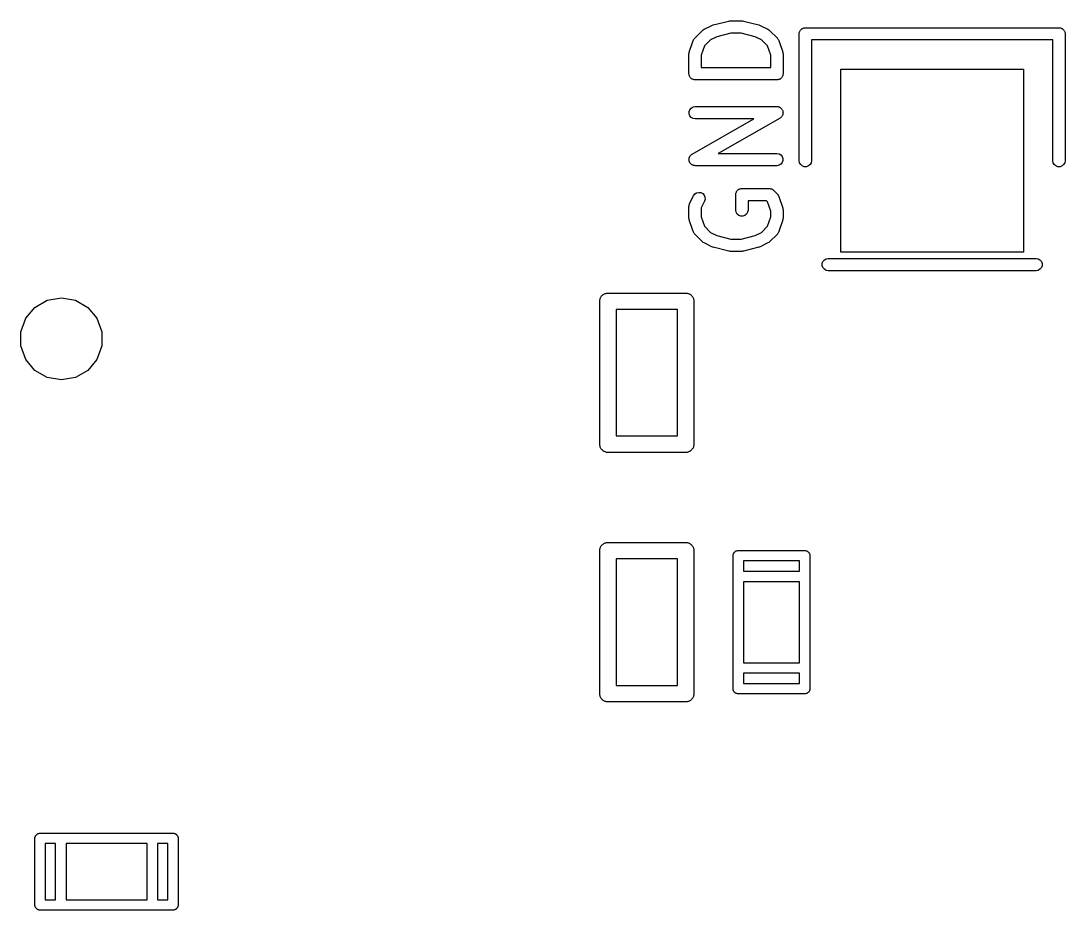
# Model space of a CAD drawing. Extents: x 10 to 287, y -200 to -10.
# Drawn here: x 158.21 to 170.97, y -112.36 to -101.49 of the extents above; entities that cross this region are included whole.
import ezdxf

# ---------------------------------------------------------------- set-up
doc = ezdxf.new("R2010")
doc.units = 0
doc.header["$MEASUREMENT"] = 0
doc.layers.add('BLACK', color=7, linetype='CONTINUOUS')

msp = doc.modelspace()

# ---------------------------------------------------------------- linework, layer by layer
at = {"layer": 'Black'}
for p, q in [((166.552, -101.602), (166.562, -101.595)), ((166.562, -101.595), (166.657, -101.547)), ((166.657, -101.547), (166.665, -101.545)), ((166.665, -101.545), (166.672, -101.542)), ((166.672, -101.542), (166.863, -101.494)), ((166.863, -101.494), (166.872, -101.493)), ((166.872, -101.493), (166.881, -101.492)), ((166.881, -101.492), (167.024, -101.492)), ((167.024, -101.492), (167.033, -101.493)), ((167.033, -101.493), (167.042, -101.494)), ((167.042, -101.494), (167.232, -101.542)), ((167.232, -101.542), (167.24, -101.545)), ((167.24, -101.545), (167.248, -101.547)), ((167.248, -101.547), (167.343, -101.595)), ((167.343, -101.595), (167.353, -101.602)), ((167.743, -101.602), (167.748, -101.598)), ((167.748, -101.598), (167.752, -101.593)), ((167.752, -101.593), (167.757, -101.589)), ((167.757, -101.589), (167.762, -101.585)), ((167.762, -101.585), (167.769, -101.583)), ((167.769, -101.583), (167.774, -101.58)), ((167.774, -101.58), (167.781, -101.578)), ((167.781, -101.578), (167.787, -101.576)), ((167.787, -101.576), (167.794, -101.576)), ((167.794, -101.576), (167.8, -101.575)), ((167.8, -101.575), (170.9, -101.575)), ((170.9, -101.575), (170.906, -101.576)), ((170.906, -101.576), (170.913, -101.576)), ((170.913, -101.576), (170.919, -101.578)), ((170.919, -101.578), (170.926, -101.58)), ((170.926, -101.58), (170.931, -101.583)), ((170.931, -101.583), (170.938, -101.585)), ((170.938, -101.585), (170.943, -101.589)), ((170.943, -101.589), (170.948, -101.593)), ((170.948, -101.593), (170.952, -101.598)), ((170.952, -101.598), (170.957, -101.602)), ((166.431, -101.73), (166.432, -101.725)), ((166.432, -101.725), (166.437, -101.718)), ((166.437, -101.718), (166.441, -101.711)), ((166.441, -101.711), (166.444, -101.708)), ((166.444, -101.708), (166.447, -101.704)), ((166.447, -101.704), (166.542, -101.609)), ((166.542, -101.609), (166.552, -101.602)), ((166.64, -101.724), (166.566, -101.798)), ((166.717, -101.685), (166.64, -101.724)), ((166.89, -101.642), (166.717, -101.685)), ((167.015, -101.642), (166.89, -101.642)), ((167.188, -101.685), (167.015, -101.642)), ((167.265, -101.724), (167.188, -101.685)), ((167.339, -101.798), (167.265, -101.724)), ((167.353, -101.602), (167.363, -101.609)), ((167.363, -101.609), (167.458, -101.704)), ((167.458, -101.704), (167.46, -101.708)), ((167.46, -101.708), (167.464, -101.711)), ((167.464, -101.711), (167.468, -101.718)), ((167.468, -101.718), (167.473, -101.725)), ((167.473, -101.725), (167.474, -101.73)), ((167.725, -101.65), (167.726, -101.644)), ((167.725, -103.2), (167.725, -101.65)), ((167.726, -101.637), (167.728, -101.631)), ((167.726, -101.644), (167.726, -101.637)), ((167.728, -101.631), (167.73, -101.624)), ((167.73, -101.624), (167.733, -101.619)), ((167.733, -101.619), (167.735, -101.612)), ((167.735, -101.612), (167.739, -101.607)), ((167.739, -101.607), (167.743, -101.602)), ((170.825, -101.725), (167.875, -101.725)), ((167.875, -101.725), (167.875, -103.2)), ((170.825, -103.2), (170.825, -101.725)), ((170.957, -101.602), (170.961, -101.607)), ((170.961, -101.607), (170.965, -101.612)), ((170.965, -101.612), (170.967, -101.619)), ((170.967, -101.619), (170.97, -101.624)), ((170.97, -101.624), (170.972, -101.631)), ((170.972, -101.631), (170.974, -101.637)), ((170.974, -101.637), (170.974, -101.644)), ((170.974, -101.644), (170.975, -101.65)), ((170.975, -101.65), (170.975, -103.2)), ((166.381, -101.876), (166.429, -101.733)), ((166.429, -101.733), (166.431, -101.73)), ((166.566, -101.798), (166.527, -101.912)), ((167.377, -101.912), (167.339, -101.798)), ((167.474, -101.73), (167.476, -101.733)), ((167.476, -101.733), (167.524, -101.876)), ((166.377, -101.9), (166.379, -101.888)), ((166.377, -102.138), (166.377, -101.9)), ((166.379, -101.888), (166.381, -101.876)), ((166.527, -101.912), (166.527, -102.063)), ((167.377, -102.063), (167.377, -101.912)), ((167.524, -101.876), (167.525, -101.888)), ((167.525, -101.888), (167.527, -101.9)), ((167.527, -101.9), (167.527, -102.138)), ((166.527, -102.063), (167.377, -102.063)), ((168.232, -104.318), (168.232, -102.082)), ((168.232, -102.082), (170.468, -102.082)), ((170.468, -102.082), (170.468, -104.318)), ((166.379, -102.145), (166.377, -102.138)), ((166.379, -102.151), (166.379, -102.145)), ((166.381, -102.157), (166.379, -102.151)), ((166.382, -102.164), (166.381, -102.157)), ((166.385, -102.169), (166.382, -102.164)), ((166.387, -102.176), (166.385, -102.169)), ((166.392, -102.181), (166.387, -102.176)), ((166.395, -102.186), (166.392, -102.181)), ((166.4, -102.191), (166.395, -102.186)), ((166.404, -102.196), (166.4, -102.191)), ((166.41, -102.199), (166.404, -102.196)), ((166.415, -102.203), (166.41, -102.199)), ((166.421, -102.205), (166.415, -102.203)), ((166.427, -102.209), (166.421, -102.205)), ((166.433, -102.21), (166.427, -102.209)), ((166.439, -102.212), (166.433, -102.21)), ((166.446, -102.212), (166.439, -102.212)), ((166.452, -102.213), (166.446, -102.212)), ((167.452, -102.213), (166.452, -102.213)), ((167.459, -102.212), (167.452, -102.213)), ((167.465, -102.212), (167.459, -102.212)), ((167.472, -102.21), (167.465, -102.212)), ((167.478, -102.209), (167.472, -102.21)), ((167.484, -102.205), (167.478, -102.209)), ((167.49, -102.203), (167.484, -102.205)), ((167.495, -102.199), (167.49, -102.203)), ((167.501, -102.196), (167.495, -102.199)), ((167.505, -102.191), (167.501, -102.196)), ((167.51, -102.186), (167.505, -102.191)), ((167.513, -102.181), (167.51, -102.186)), ((167.517, -102.176), (167.513, -102.181)), ((167.52, -102.169), (167.517, -102.176)), ((167.523, -102.164), (167.52, -102.169)), ((167.524, -102.157), (167.523, -102.164)), ((167.526, -102.151), (167.524, -102.157)), ((167.527, -102.138), (167.526, -102.145)), ((167.526, -102.145), (167.526, -102.151)), ((166.379, -102.601), (166.387, -102.577)), ((166.379, -102.627), (166.379, -102.601)), ((166.387, -102.577), (166.404, -102.557)), ((166.404, -102.557), (166.427, -102.544)), ((166.427, -102.544), (166.452, -102.539)), ((166.452, -102.539), (167.452, -102.539)), ((167.452, -102.539), (167.459, -102.54)), ((167.459, -102.54), (167.466, -102.54)), ((167.466, -102.54), (167.472, -102.543)), ((167.472, -102.543), (167.478, -102.544)), ((167.478, -102.544), (167.484, -102.547)), ((167.484, -102.547), (167.49, -102.55)), ((167.49, -102.55), (167.495, -102.554)), ((167.495, -102.554), (167.501, -102.557)), ((167.501, -102.557), (167.505, -102.562)), ((167.505, -102.562), (167.51, -102.566)), ((167.51, -102.566), (167.513, -102.572)), ((167.513, -102.572), (167.517, -102.577)), ((167.517, -102.577), (167.52, -102.583)), ((167.52, -102.583), (167.523, -102.589)), ((167.523, -102.589), (167.524, -102.595)), ((167.524, -102.595), (167.526, -102.601)), ((167.526, -102.601), (167.526, -102.608)), ((167.526, -102.608), (167.527, -102.615)), ((167.527, -102.615), (167.526, -102.621)), ((167.526, -102.621), (167.526, -102.627)), ((166.387, -102.652), (166.379, -102.627)), ((166.404, -102.672), (166.387, -102.652)), ((166.427, -102.685), (166.404, -102.672)), ((166.415, -103.121), (167.17, -102.689)), ((166.452, -102.689), (166.427, -102.685)), ((167.17, -102.689), (166.452, -102.689)), ((167.49, -102.679), (166.735, -103.111)), ((167.495, -102.675), (167.49, -102.679)), ((167.501, -102.672), (167.495, -102.675)), ((167.505, -102.667), (167.501, -102.672)), ((167.51, -102.663), (167.505, -102.667)), ((167.513, -102.657), (167.51, -102.663)), ((167.517, -102.652), (167.513, -102.657)), ((167.52, -102.646), (167.517, -102.652)), ((167.523, -102.64), (167.52, -102.646)), ((167.524, -102.634), (167.523, -102.64)), ((167.526, -102.627), (167.524, -102.634)), ((166.395, -103.137), (166.4, -103.133)), ((166.4, -103.133), (166.404, -103.128)), ((166.404, -103.128), (166.41, -103.125)), ((166.41, -103.125), (166.415, -103.121)), ((166.735, -103.111), (167.452, -103.111)), ((167.452, -103.111), (167.478, -103.115)), ((167.478, -103.115), (167.501, -103.128)), ((167.501, -103.128), (167.517, -103.148)), ((166.377, -103.185), (166.379, -103.179)), ((166.379, -103.192), (166.377, -103.185)), ((166.379, -103.173), (166.381, -103.166)), ((166.379, -103.179), (166.379, -103.173)), ((166.379, -103.199), (166.379, -103.192)), ((166.381, -103.205), (166.379, -103.199)), ((166.381, -103.166), (166.382, -103.16)), ((166.382, -103.211), (166.381, -103.205)), ((166.382, -103.16), (166.385, -103.154)), ((166.385, -103.217), (166.382, -103.211)), ((166.385, -103.154), (166.387, -103.148)), ((166.387, -103.223), (166.385, -103.217)), ((166.387, -103.148), (166.392, -103.143)), ((166.392, -103.228), (166.387, -103.223)), ((166.392, -103.143), (166.395, -103.137)), ((166.395, -103.234), (166.392, -103.228)), ((166.4, -103.238), (166.395, -103.234)), ((166.404, -103.243), (166.4, -103.238)), ((166.41, -103.246), (166.404, -103.243)), ((166.415, -103.25), (166.41, -103.246)), ((166.421, -103.253), (166.415, -103.25)), ((166.427, -103.256), (166.421, -103.253)), ((166.433, -103.257), (166.427, -103.256)), ((166.439, -103.26), (166.433, -103.257)), ((166.446, -103.26), (166.439, -103.26)), ((166.452, -103.261), (166.446, -103.26)), ((167.478, -103.256), (167.452, -103.261)), ((167.501, -103.243), (167.478, -103.256)), ((167.517, -103.223), (167.501, -103.243)), ((167.517, -103.148), (167.526, -103.173)), ((167.526, -103.199), (167.517, -103.223)), ((167.526, -103.173), (167.526, -103.199)), ((167.73, -103.226), (167.725, -103.2)), ((167.743, -103.248), (167.73, -103.226)), ((167.762, -103.265), (167.743, -103.248)), ((167.857, -103.248), (167.838, -103.265)), ((167.87, -103.226), (167.857, -103.248)), ((167.875, -103.2), (167.87, -103.226)), ((170.83, -103.226), (170.825, -103.2)), ((170.843, -103.248), (170.83, -103.226)), ((170.862, -103.265), (170.843, -103.248)), ((170.957, -103.248), (170.938, -103.265)), ((170.97, -103.226), (170.957, -103.248)), ((170.975, -103.2), (170.97, -103.226)), ((167.452, -103.261), (166.452, -103.261)), ((167.787, -103.274), (167.762, -103.265)), ((167.813, -103.274), (167.787, -103.274)), ((167.838, -103.265), (167.813, -103.274)), ((170.887, -103.274), (170.862, -103.265)), ((170.913, -103.274), (170.887, -103.274)), ((170.938, -103.265), (170.913, -103.274)), ((166.385, -103.724), (166.433, -103.628)), ((166.433, -103.628), (166.448, -103.607)), ((166.448, -103.607), (166.47, -103.593)), ((166.47, -103.593), (166.496, -103.587)), ((166.496, -103.587), (166.521, -103.59)), ((166.521, -103.59), (166.545, -103.602)), ((166.545, -103.602), (166.563, -103.621)), ((166.563, -103.621), (166.573, -103.644)), ((166.949, -103.614), (166.95, -103.608)), ((166.949, -103.805), (166.949, -103.614)), ((166.95, -103.601), (166.952, -103.595)), ((166.95, -103.608), (166.95, -103.601)), ((166.952, -103.595), (166.953, -103.589)), ((166.953, -103.589), (166.957, -103.583)), ((166.957, -103.583), (166.959, -103.577)), ((166.959, -103.577), (166.963, -103.572)), ((166.963, -103.572), (166.966, -103.566)), ((166.966, -103.566), (166.971, -103.562)), ((166.971, -103.562), (166.976, -103.557)), ((166.976, -103.557), (166.981, -103.554)), ((166.981, -103.554), (166.986, -103.549)), ((166.986, -103.549), (166.992, -103.547)), ((166.992, -103.547), (166.998, -103.544)), ((166.998, -103.544), (167.005, -103.543)), ((167.005, -103.543), (167.011, -103.54)), ((167.011, -103.54), (167.017, -103.54)), ((167.017, -103.54), (167.024, -103.539)), ((167.024, -103.539), (167.357, -103.539)), ((167.357, -103.539), (167.36, -103.54)), ((167.36, -103.54), (167.364, -103.54)), ((167.364, -103.54), (167.373, -103.542)), ((167.373, -103.542), (167.383, -103.544)), ((167.383, -103.544), (167.386, -103.545)), ((167.386, -103.545), (167.389, -103.546)), ((167.389, -103.546), (167.397, -103.552)), ((167.397, -103.552), (167.405, -103.557)), ((167.405, -103.557), (167.407, -103.559)), ((167.407, -103.559), (167.41, -103.561)), ((167.41, -103.561), (167.458, -103.609)), ((167.458, -103.609), (167.46, -103.612)), ((167.46, -103.612), (167.464, -103.615)), ((167.464, -103.615), (167.468, -103.623)), ((167.468, -103.623), (167.473, -103.63)), ((167.473, -103.63), (167.474, -103.634)), ((167.474, -103.634), (167.476, -103.638)), ((167.476, -103.638), (167.524, -103.781)), ((166.377, -103.757), (166.378, -103.753)), ((166.377, -103.9), (166.377, -103.757)), ((166.378, -103.749), (166.38, -103.74)), ((166.378, -103.753), (166.378, -103.749)), ((166.38, -103.74), (166.382, -103.731)), ((166.382, -103.731), (166.384, -103.728)), ((166.384, -103.728), (166.385, -103.724)), ((166.567, -103.695), (166.527, -103.775)), ((166.575, -103.67), (166.567, -103.695)), ((166.573, -103.644), (166.575, -103.67)), ((167.326, -103.689), (167.099, -103.689)), ((167.099, -103.689), (167.099, -103.805)), ((167.339, -103.702), (167.326, -103.689)), ((167.377, -103.817), (167.339, -103.702)), ((166.527, -103.775), (166.527, -103.888)), ((166.527, -103.888), (166.566, -104.002)), ((166.953, -103.83), (166.949, -103.805)), ((166.966, -103.853), (166.953, -103.83)), ((166.986, -103.87), (166.966, -103.853)), ((167.011, -103.879), (166.986, -103.87)), ((167.037, -103.879), (167.011, -103.879)), ((167.061, -103.87), (167.037, -103.879)), ((167.081, -103.853), (167.061, -103.87)), ((167.094, -103.83), (167.081, -103.853)), ((167.099, -103.805), (167.094, -103.83)), ((167.339, -104.002), (167.377, -103.888)), ((167.377, -103.888), (167.377, -103.817)), ((167.524, -103.781), (167.525, -103.793)), ((167.525, -103.793), (167.527, -103.805)), ((167.527, -103.805), (167.527, -103.9)), ((166.379, -103.912), (166.377, -103.9)), ((166.381, -103.924), (166.379, -103.912)), ((166.429, -104.067), (166.381, -103.924)), ((166.566, -104.002), (166.64, -104.076)), ((167.265, -104.076), (167.339, -104.002)), ((167.524, -103.924), (167.476, -104.067)), ((167.525, -103.912), (167.524, -103.924)), ((167.527, -103.9), (167.525, -103.912)), ((166.431, -104.07), (166.429, -104.067)), ((166.432, -104.075), (166.431, -104.07)), ((166.437, -104.082), (166.432, -104.075)), ((166.441, -104.089), (166.437, -104.082)), ((166.444, -104.092), (166.441, -104.089)), ((166.447, -104.096), (166.444, -104.092)), ((166.542, -104.191), (166.447, -104.096)), ((166.64, -104.076), (166.717, -104.115)), ((166.717, -104.115), (166.89, -104.158)), ((167.015, -104.158), (167.188, -104.115)), ((167.188, -104.115), (167.265, -104.076)), ((167.458, -104.096), (167.363, -104.191)), ((167.46, -104.092), (167.458, -104.096)), ((167.464, -104.089), (167.46, -104.092)), ((167.468, -104.082), (167.464, -104.089)), ((167.473, -104.075), (167.468, -104.082)), ((167.474, -104.07), (167.473, -104.075)), ((167.476, -104.067), (167.474, -104.07)), ((166.552, -104.198), (166.542, -104.191)), ((166.562, -104.205), (166.552, -104.198)), ((166.657, -104.253), (166.562, -104.205)), ((166.665, -104.255), (166.657, -104.253)), ((166.672, -104.258), (166.665, -104.255)), ((166.863, -104.306), (166.672, -104.258)), ((166.89, -104.158), (167.015, -104.158)), ((167.232, -104.258), (167.042, -104.306)), ((167.24, -104.255), (167.232, -104.258)), ((167.248, -104.253), (167.24, -104.255)), ((167.343, -104.205), (167.248, -104.253)), ((167.353, -104.198), (167.343, -104.205)), ((167.363, -104.191), (167.353, -104.198)), ((166.872, -104.307), (166.863, -104.306)), ((166.881, -104.308), (166.872, -104.307)), ((167.024, -104.308), (166.881, -104.308)), ((167.033, -104.307), (167.024, -104.308)), ((167.042, -104.306), (167.033, -104.307)), ((168.032, -104.413), (168.054, -104.4)), ((168.054, -104.4), (168.08, -104.395)), ((168.08, -104.395), (170.62, -104.395)), ((170.468, -104.318), (168.232, -104.318)), ((170.62, -104.395), (170.646, -104.4)), ((170.646, -104.4), (170.668, -104.413)), ((168.006, -104.457), (168.015, -104.432)), ((168.006, -104.483), (168.006, -104.457)), ((168.015, -104.507), (168.006, -104.483)), ((168.015, -104.432), (168.032, -104.413)), ((168.032, -104.527), (168.015, -104.507)), ((168.054, -104.54), (168.032, -104.527)), ((170.668, -104.527), (170.646, -104.54)), ((170.668, -104.413), (170.685, -104.432)), ((170.685, -104.507), (170.668, -104.527)), ((170.685, -104.432), (170.694, -104.457)), ((170.694, -104.483), (170.685, -104.507)), ((170.694, -104.457), (170.694, -104.483)), ((168.08, -104.545), (168.054, -104.54)), ((170.62, -104.545), (168.08, -104.545)), ((170.646, -104.54), (170.62, -104.545)), ((158.383, -104.992), (158.534, -104.905)), ((158.534, -104.905), (158.706, -104.875)), ((158.706, -104.875), (158.878, -104.905)), ((158.878, -104.905), (159.029, -104.992)), ((165.287, -104.917), (165.288, -104.909)), ((165.287, -106.665), (165.287, -104.917)), ((165.288, -104.9), (165.291, -104.892)), ((165.288, -104.909), (165.288, -104.9)), ((165.291, -104.892), (165.293, -104.883)), ((165.293, -104.883), (165.297, -104.875)), ((165.297, -104.875), (165.3, -104.867)), ((165.3, -104.867), (165.306, -104.86)), ((165.306, -104.86), (165.31, -104.853)), ((165.31, -104.853), (165.317, -104.847)), ((165.317, -104.847), (165.323, -104.84)), ((165.323, -104.84), (165.33, -104.836)), ((165.33, -104.836), (165.337, -104.83)), ((165.337, -104.83), (165.345, -104.827)), ((165.345, -104.827), (165.353, -104.823)), ((165.353, -104.823), (165.361, -104.821)), ((165.361, -104.821), (165.37, -104.818)), ((165.37, -104.818), (165.378, -104.818)), ((165.378, -104.818), (165.387, -104.817)), ((165.387, -104.817), (166.337, -104.817)), ((166.337, -104.817), (166.346, -104.818)), ((166.346, -104.818), (166.354, -104.818)), ((166.354, -104.818), (166.363, -104.821)), ((166.363, -104.821), (166.371, -104.823)), ((166.371, -104.823), (166.379, -104.827)), ((166.379, -104.827), (166.387, -104.83)), ((166.387, -104.83), (166.394, -104.836)), ((166.394, -104.836), (166.401, -104.84)), ((166.401, -104.84), (166.407, -104.847)), ((166.407, -104.847), (166.414, -104.853)), ((166.414, -104.853), (166.418, -104.86)), ((166.418, -104.86), (166.424, -104.867)), ((166.424, -104.867), (166.427, -104.875)), ((166.427, -104.875), (166.431, -104.883)), ((166.431, -104.883), (166.433, -104.892)), ((166.433, -104.892), (166.436, -104.9)), ((166.436, -104.9), (166.436, -104.909)), ((166.436, -104.909), (166.437, -104.917)), ((166.437, -104.917), (166.437, -106.665)), ((158.271, -105.126), (158.383, -104.992)), ((159.029, -104.992), (159.141, -105.126)), ((165.487, -105.018), (165.487, -106.564)), ((166.237, -105.018), (165.487, -105.018)), ((166.237, -106.564), (166.237, -105.018)), ((158.211, -105.29), (158.271, -105.126)), ((159.141, -105.126), (159.201, -105.29)), ((158.211, -105.464), (158.211, -105.29)), ((159.201, -105.29), (159.201, -105.464)), ((158.271, -105.628), (158.211, -105.464)), ((159.201, -105.464), (159.141, -105.628)), ((158.383, -105.762), (158.271, -105.628)), ((159.141, -105.628), (159.029, -105.762)), ((158.534, -105.849), (158.383, -105.762)), ((159.029, -105.762), (158.878, -105.849)), ((158.706, -105.879), (158.534, -105.849)), ((158.878, -105.849), (158.706, -105.879)), ((165.487, -106.564), (166.237, -106.564)), ((165.288, -106.673), (165.287, -106.665)), ((165.288, -106.682), (165.288, -106.673)), ((165.291, -106.69), (165.288, -106.682)), ((165.293, -106.699), (165.291, -106.69)), ((165.297, -106.707), (165.293, -106.699)), ((165.3, -106.715), (165.297, -106.707)), ((166.427, -106.707), (166.424, -106.715)), ((166.431, -106.699), (166.427, -106.707)), ((166.433, -106.69), (166.431, -106.699)), ((166.436, -106.682), (166.433, -106.69)), ((166.437, -106.665), (166.436, -106.673)), ((166.436, -106.673), (166.436, -106.682)), ((165.306, -106.722), (165.3, -106.715)), ((165.31, -106.729), (165.306, -106.722)), ((165.317, -106.735), (165.31, -106.729)), ((165.323, -106.742), (165.317, -106.735)), ((165.33, -106.746), (165.323, -106.742)), ((165.337, -106.752), (165.33, -106.746)), ((165.345, -106.755), (165.337, -106.752)), ((165.353, -106.759), (165.345, -106.755)), ((165.361, -106.761), (165.353, -106.759)), ((165.37, -106.764), (165.361, -106.761)), ((165.378, -106.764), (165.37, -106.764)), ((165.387, -106.765), (165.378, -106.764)), ((166.337, -106.765), (165.387, -106.765)), ((166.346, -106.764), (166.337, -106.765)), ((166.354, -106.764), (166.346, -106.764)), ((166.363, -106.761), (166.354, -106.764)), ((166.371, -106.759), (166.363, -106.761)), ((166.379, -106.755), (166.371, -106.759)), ((166.387, -106.752), (166.379, -106.755)), ((166.394, -106.746), (166.387, -106.752)), ((166.401, -106.742), (166.394, -106.746)), ((166.407, -106.735), (166.401, -106.742)), ((166.414, -106.729), (166.407, -106.735)), ((166.418, -106.722), (166.414, -106.729)), ((166.424, -106.715), (166.418, -106.722)), ((165.287, -107.965), (165.288, -107.957)), ((165.287, -109.713), (165.287, -107.965)), ((165.288, -107.948), (165.291, -107.94)), ((165.288, -107.957), (165.288, -107.948)), ((165.291, -107.94), (165.293, -107.931)), ((165.293, -107.931), (165.297, -107.923)), ((165.297, -107.923), (165.3, -107.915)), ((165.3, -107.915), (165.306, -107.908)), ((165.306, -107.908), (165.31, -107.901)), ((165.31, -107.901), (165.317, -107.895)), ((165.317, -107.895), (165.323, -107.888)), ((165.323, -107.888), (165.33, -107.884)), ((165.33, -107.884), (165.337, -107.878)), ((165.337, -107.878), (165.345, -107.875)), ((165.345, -107.875), (165.353, -107.871)), ((165.353, -107.871), (165.361, -107.869)), ((165.361, -107.869), (165.37, -107.866)), ((165.37, -107.866), (165.378, -107.866)), ((165.378, -107.866), (165.387, -107.865)), ((165.387, -107.865), (166.337, -107.865)), ((166.337, -107.865), (166.346, -107.866)), ((166.346, -107.866), (166.354, -107.866)), ((166.354, -107.866), (166.363, -107.869)), ((166.363, -107.869), (166.371, -107.871)), ((166.371, -107.871), (166.379, -107.875)), ((166.379, -107.875), (166.387, -107.878)), ((166.387, -107.878), (166.394, -107.884)), ((166.394, -107.884), (166.401, -107.888)), ((166.401, -107.888), (166.407, -107.895)), ((166.407, -107.895), (166.414, -107.901)), ((166.414, -107.901), (166.418, -107.908)), ((166.418, -107.908), (166.424, -107.915)), ((166.424, -107.915), (166.427, -107.923)), ((166.427, -107.923), (166.431, -107.931)), ((166.431, -107.931), (166.433, -107.94)), ((166.433, -107.94), (166.436, -107.948)), ((166.436, -107.948), (166.436, -107.957)), ((166.436, -107.957), (166.437, -107.965)), ((166.437, -107.965), (166.437, -109.713)), ((166.931, -107.985), (166.935, -107.982)), ((166.935, -107.982), (166.939, -107.978)), ((166.939, -107.978), (166.944, -107.975)), ((166.944, -107.975), (166.948, -107.971)), ((166.948, -107.971), (166.953, -107.969)), ((166.953, -107.969), (166.958, -107.967)), ((166.958, -107.967), (166.963, -107.966)), ((166.963, -107.966), (166.969, -107.964)), ((166.969, -107.964), (166.974, -107.964)), ((166.974, -107.964), (166.98, -107.963)), ((166.98, -107.963), (167.792, -107.963)), ((167.792, -107.963), (167.798, -107.964)), ((167.798, -107.964), (167.803, -107.964)), ((167.803, -107.964), (167.809, -107.966)), ((167.809, -107.966), (167.814, -107.967)), ((167.814, -107.967), (167.819, -107.969)), ((167.819, -107.969), (167.824, -107.971)), ((167.824, -107.971), (167.828, -107.975)), ((167.828, -107.975), (167.833, -107.978)), ((167.833, -107.978), (167.837, -107.982)), ((167.837, -107.982), (167.841, -107.985)), ((165.487, -108.066), (165.487, -109.612)), ((166.237, -108.066), (165.487, -108.066)), ((166.237, -109.612), (166.237, -108.066)), ((166.916, -108.026), (166.917, -108.021)), ((166.916, -109.652), (166.916, -108.026)), ((166.917, -108.015), (166.919, -108.01)), ((166.917, -108.021), (166.917, -108.015)), ((166.919, -108.01), (166.92, -108.004)), ((166.92, -108.004), (166.923, -108)), ((166.923, -108), (166.925, -107.994)), ((166.925, -107.994), (166.928, -107.99)), ((166.928, -107.99), (166.931, -107.985)), ((167.043, -108.09), (167.043, -108.217)), ((167.729, -108.09), (167.043, -108.09)), ((167.729, -108.217), (167.729, -108.09)), ((167.841, -107.985), (167.844, -107.99)), ((167.844, -107.99), (167.847, -107.994)), ((167.847, -107.994), (167.849, -108)), ((167.849, -108), (167.852, -108.004)), ((167.852, -108.004), (167.853, -108.01)), ((167.853, -108.01), (167.855, -108.015)), ((167.855, -108.015), (167.855, -108.021)), ((167.855, -108.021), (167.856, -108.026)), ((167.856, -108.026), (167.856, -109.652)), ((167.043, -108.217), (167.729, -108.217)), ((167.043, -108.344), (167.043, -109.334)), ((167.729, -108.344), (167.043, -108.344)), ((167.729, -109.334), (167.729, -108.344)), ((167.043, -109.334), (167.729, -109.334)), ((167.043, -109.461), (167.043, -109.588)), ((167.729, -109.461), (167.043, -109.461)), ((167.729, -109.588), (167.729, -109.461)), ((165.487, -109.612), (166.237, -109.612)), ((167.043, -109.588), (167.729, -109.588)), ((165.288, -109.721), (165.287, -109.713)), ((165.288, -109.73), (165.288, -109.721)), ((165.291, -109.738), (165.288, -109.73)), ((165.293, -109.747), (165.291, -109.738)), ((165.297, -109.755), (165.293, -109.747)), ((165.3, -109.763), (165.297, -109.755)), ((165.306, -109.77), (165.3, -109.763)), ((165.31, -109.777), (165.306, -109.77)), ((166.418, -109.77), (166.414, -109.777)), ((166.424, -109.763), (166.418, -109.77)), ((166.427, -109.755), (166.424, -109.763)), ((166.431, -109.747), (166.427, -109.755)), ((166.433, -109.738), (166.431, -109.747)), ((166.436, -109.73), (166.433, -109.738)), ((166.437, -109.713), (166.436, -109.721)), ((166.436, -109.721), (166.436, -109.73)), ((166.917, -109.657), (166.916, -109.652)), ((166.917, -109.663), (166.917, -109.657)), ((166.919, -109.668), (166.917, -109.663)), ((166.92, -109.674), (166.919, -109.668)), ((166.923, -109.678), (166.92, -109.674)), ((166.925, -109.684), (166.923, -109.678)), ((166.928, -109.688), (166.925, -109.684)), ((166.931, -109.693), (166.928, -109.688)), ((166.935, -109.696), (166.931, -109.693)), ((166.939, -109.7), (166.935, -109.696)), ((166.944, -109.703), (166.939, -109.7)), ((166.948, -109.707), (166.944, -109.703)), ((166.953, -109.709), (166.948, -109.707)), ((166.958, -109.711), (166.953, -109.709)), ((166.963, -109.712), (166.958, -109.711)), ((166.969, -109.714), (166.963, -109.712)), ((166.974, -109.714), (166.969, -109.714)), ((166.98, -109.715), (166.974, -109.714)), ((167.792, -109.715), (166.98, -109.715)), ((167.798, -109.714), (167.792, -109.715)), ((167.803, -109.714), (167.798, -109.714)), ((167.809, -109.712), (167.803, -109.714)), ((167.814, -109.711), (167.809, -109.712)), ((167.819, -109.709), (167.814, -109.711)), ((167.824, -109.707), (167.819, -109.709)), ((167.828, -109.703), (167.824, -109.707)), ((167.833, -109.7), (167.828, -109.703)), ((167.837, -109.696), (167.833, -109.7)), ((167.841, -109.693), (167.837, -109.696)), ((167.844, -109.688), (167.841, -109.693)), ((167.847, -109.684), (167.844, -109.688)), ((167.849, -109.678), (167.847, -109.684)), ((167.852, -109.674), (167.849, -109.678)), ((167.853, -109.668), (167.852, -109.674)), ((167.855, -109.663), (167.853, -109.668)), ((167.856, -109.652), (167.855, -109.657)), ((167.855, -109.657), (167.855, -109.663)), ((165.317, -109.783), (165.31, -109.777)), ((165.323, -109.79), (165.317, -109.783)), ((165.33, -109.794), (165.323, -109.79)), ((165.337, -109.8), (165.33, -109.794)), ((165.345, -109.803), (165.337, -109.8)), ((165.353, -109.807), (165.345, -109.803)), ((165.361, -109.809), (165.353, -109.807)), ((165.37, -109.812), (165.361, -109.809)), ((165.378, -109.812), (165.37, -109.812)), ((165.387, -109.813), (165.378, -109.812)), ((166.337, -109.813), (165.387, -109.813)), ((166.346, -109.812), (166.337, -109.813)), ((166.354, -109.812), (166.346, -109.812)), ((166.363, -109.809), (166.354, -109.812)), ((166.371, -109.807), (166.363, -109.809)), ((166.379, -109.803), (166.371, -109.807)), ((166.387, -109.8), (166.379, -109.803)), ((166.394, -109.794), (166.387, -109.8)), ((166.401, -109.79), (166.394, -109.794)), ((166.407, -109.783), (166.401, -109.79)), ((166.414, -109.777), (166.407, -109.783)), ((158.404, -111.432), (158.409, -111.429)), ((158.409, -111.429), (158.413, -111.426)), ((158.413, -111.426), (158.419, -111.424)), ((158.419, -111.424), (158.423, -111.421)), ((158.423, -111.421), (158.429, -111.42)), ((158.429, -111.42), (158.434, -111.418)), ((158.434, -111.418), (158.44, -111.418)), ((158.44, -111.418), (158.445, -111.417)), ((158.445, -111.417), (160.071, -111.417)), ((160.071, -111.417), (160.076, -111.418)), ((160.076, -111.418), (160.082, -111.418)), ((160.082, -111.418), (160.087, -111.42)), ((160.087, -111.42), (160.093, -111.421)), ((160.093, -111.421), (160.097, -111.424)), ((160.097, -111.424), (160.103, -111.426)), ((160.103, -111.426), (160.107, -111.429)), ((160.107, -111.429), (160.112, -111.432)), ((158.382, -111.481), (158.383, -111.475)), ((158.382, -112.293), (158.382, -111.481)), ((158.383, -111.47), (158.385, -111.464)), ((158.383, -111.475), (158.383, -111.47)), ((158.385, -111.464), (158.386, -111.459)), ((158.386, -111.459), (158.388, -111.454)), ((158.388, -111.454), (158.39, -111.449)), ((158.39, -111.449), (158.394, -111.445)), ((158.394, -111.445), (158.397, -111.44)), ((158.397, -111.44), (158.401, -111.436)), ((158.401, -111.436), (158.404, -111.432)), ((158.509, -111.544), (158.509, -112.23)), ((158.636, -111.544), (158.509, -111.544)), ((158.636, -112.23), (158.636, -111.544)), ((158.763, -111.544), (158.763, -112.23)), ((159.753, -111.544), (158.763, -111.544)), ((159.753, -112.23), (159.753, -111.544)), ((159.88, -111.544), (159.88, -112.23)), ((160.007, -111.544), (159.88, -111.544)), ((160.007, -112.23), (160.007, -111.544)), ((160.112, -111.432), (160.115, -111.436)), ((160.115, -111.436), (160.119, -111.44)), ((160.119, -111.44), (160.122, -111.445)), ((160.122, -111.445), (160.126, -111.449)), ((160.126, -111.449), (160.128, -111.454)), ((160.128, -111.454), (160.13, -111.459)), ((160.13, -111.459), (160.131, -111.464)), ((160.131, -111.464), (160.133, -111.47)), ((160.133, -111.47), (160.133, -111.475)), ((160.133, -111.475), (160.134, -111.481)), ((160.134, -111.481), (160.134, -112.293)), ((158.383, -112.299), (158.382, -112.293)), ((158.383, -112.304), (158.383, -112.299)), ((158.385, -112.31), (158.383, -112.304)), ((158.386, -112.315), (158.385, -112.31)), ((158.388, -112.32), (158.386, -112.315)), ((158.39, -112.325), (158.388, -112.32)), ((158.509, -112.23), (158.636, -112.23)), ((158.763, -112.23), (159.753, -112.23)), ((159.88, -112.23), (160.007, -112.23)), ((160.128, -112.32), (160.126, -112.325)), ((160.13, -112.315), (160.128, -112.32)), ((160.131, -112.31), (160.13, -112.315)), ((160.133, -112.304), (160.131, -112.31)), ((160.134, -112.293), (160.133, -112.299)), ((160.133, -112.299), (160.133, -112.304)), ((158.394, -112.329), (158.39, -112.325)), ((158.397, -112.334), (158.394, -112.329)), ((158.401, -112.338), (158.397, -112.334)), ((158.404, -112.342), (158.401, -112.338)), ((158.409, -112.345), (158.404, -112.342)), ((158.413, -112.348), (158.409, -112.345)), ((158.419, -112.35), (158.413, -112.348)), ((158.423, -112.353), (158.419, -112.35)), ((158.429, -112.354), (158.423, -112.353)), ((158.434, -112.356), (158.429, -112.354)), ((158.44, -112.356), (158.434, -112.356)), ((158.445, -112.357), (158.44, -112.356)), ((160.071, -112.357), (158.445, -112.357)), ((160.076, -112.356), (160.071, -112.357)), ((160.082, -112.356), (160.076, -112.356)), ((160.087, -112.354), (160.082, -112.356)), ((160.093, -112.353), (160.087, -112.354)), ((160.097, -112.35), (160.093, -112.353)), ((160.103, -112.348), (160.097, -112.35)), ((160.107, -112.345), (160.103, -112.348)), ((160.112, -112.342), (160.107, -112.345)), ((160.115, -112.338), (160.112, -112.342)), ((160.119, -112.334), (160.115, -112.338)), ((160.122, -112.329), (160.119, -112.334)), ((160.126, -112.325), (160.122, -112.329))]:
    msp.add_line(p, q, dxfattribs=at)

doc.saveas('drawing.dxf')
